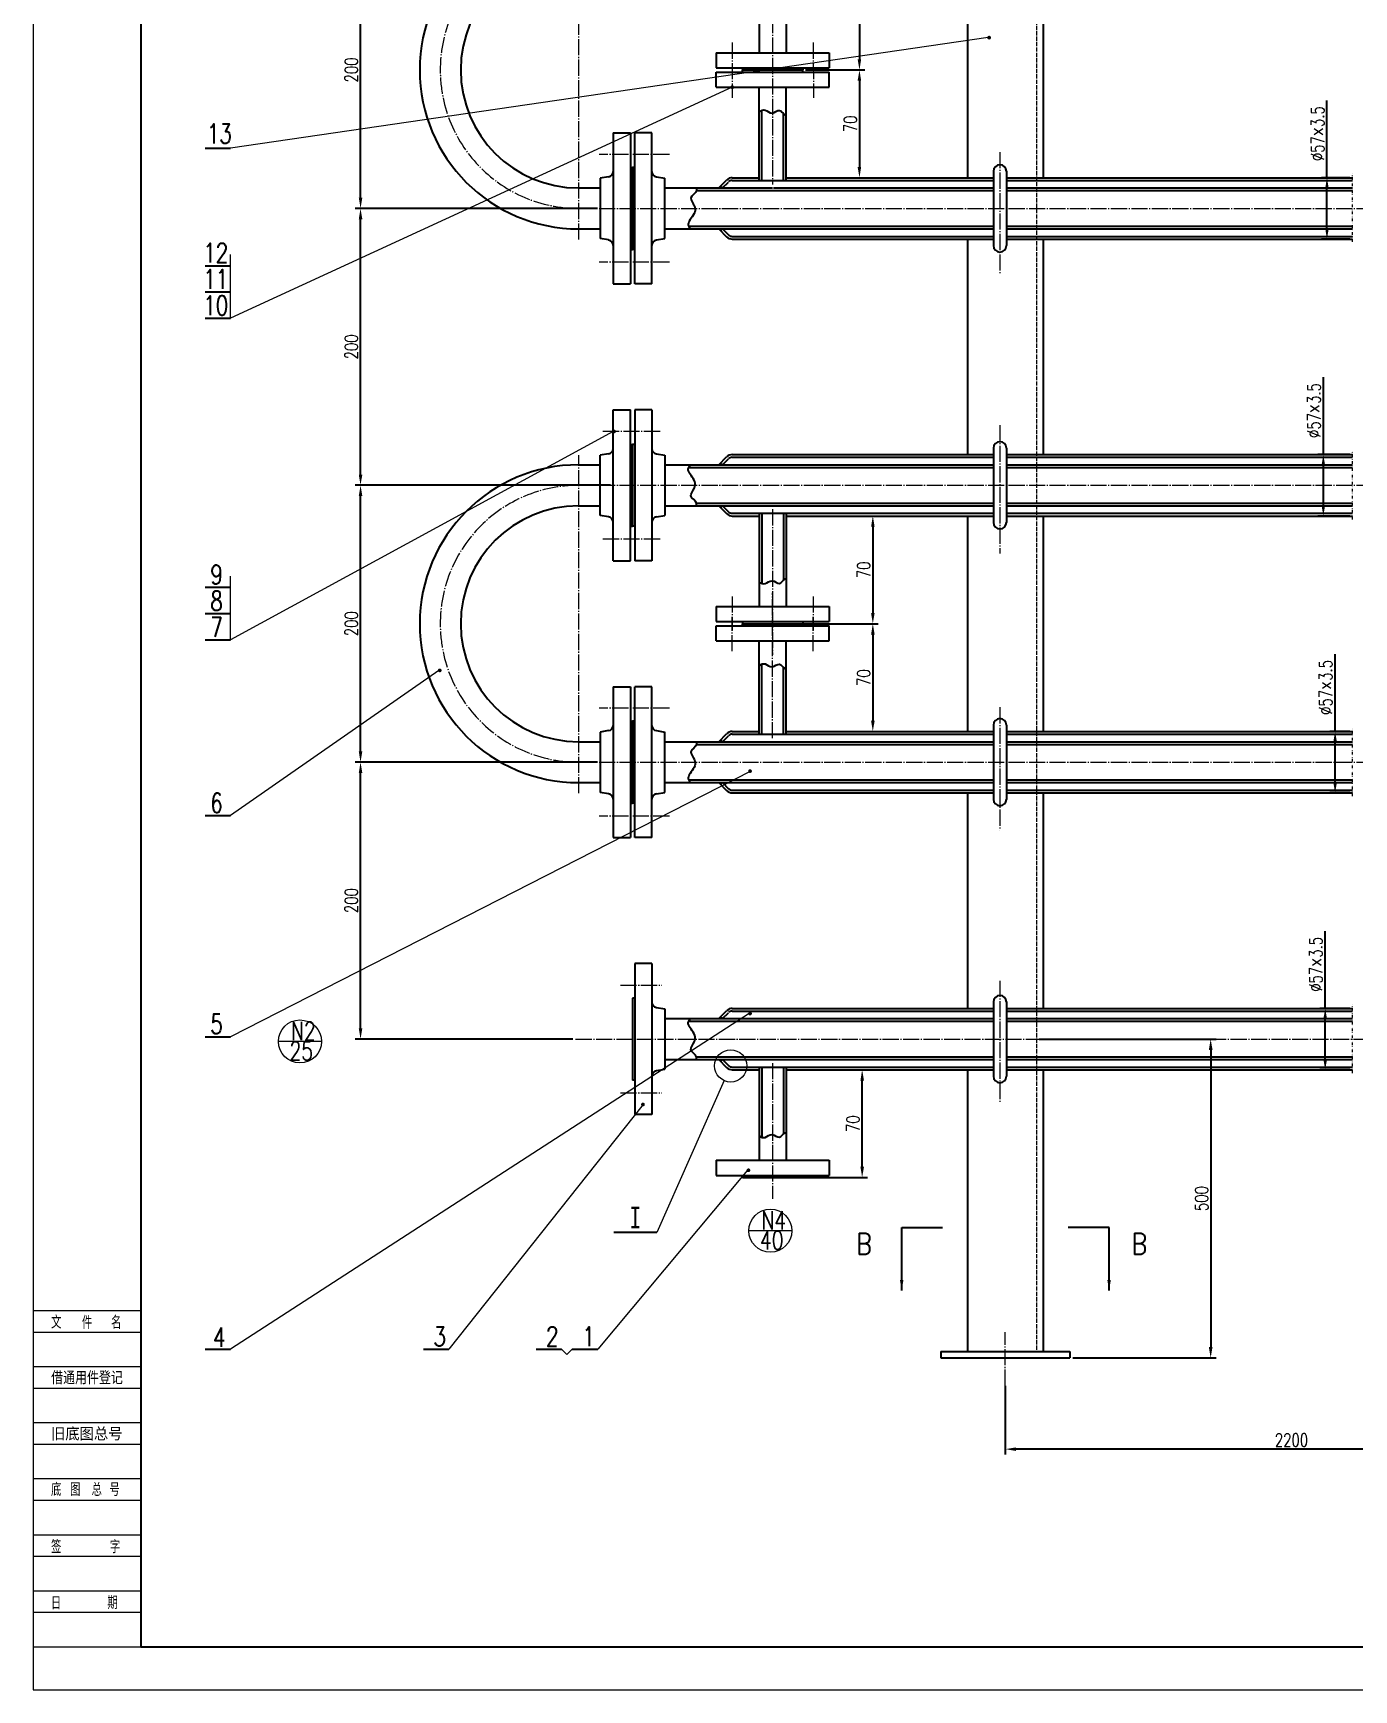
# Model space of a CAD drawing. Extents: x -942 to 2422, y 1139 to 3515.
# Drawn here: x -942 to 284, y 1139 to 2676 of the extents above; entities that cross this region are included whole.
import ezdxf
from ezdxf.enums import TextEntityAlignment as Align

# ---------------------------------------------------------------- set-up
doc = ezdxf.new("R2010")
doc.units = 0
doc.header["$LTSCALE"] = 10
doc.header["$MEASUREMENT"] = 0
for name, pattern in [('DASHED', [0.5, 0.4, -0.1]), ('DIVIDE2', [0.625, 0.25, -0.125, 0, -0.125, 0, -0.125]), ('MYCENTER', [3.4, 1.5, -0.15, 0.1, -0.15, 1.5]), ('MYJX', [3.65, 1.5, -0.15, 0.1, -0.15, 0.1, -0.15, 1.5])]:
    doc.linetypes.add(name, pattern=pattern)
doc.layers.get('0').update_dxf_attribs({"linetype": 'CONTINUOUS', "lineweight": 25})
doc.layers.get('Defpoints').update_dxf_attribs({"linetype": 'CONTINUOUS', "lineweight": 5})
for name, color, linetype, lineweight in [('1', 7, 'CONTINUOUS', 25), ('2', 2, 'CONTINUOUS', 5), ('3', 3, 'MYCENTER', 5), ('4', 1, 'DASHED', 5), ('5', 6, 'MYJX', 5), ('6', 4, 'CONTINUOUS', 5)]:
    doc.layers.add(name, color=color, linetype=linetype, lineweight=lineweight)
doc.styles.add('HZ', font='SIMFANG.TTF', dxfattribs={"width": 0.75})
doc.styles.add('HZTXT', font='txt.shx', dxfattribs={"width": 0.75, "height": 12, "bigfont": 'hztxt.shx'})
doc.styles.get("Standard").update_dxf_attribs({"font": 'txt.shx', "bigfont": 'bigfont.shx'})
doc.dimstyles.get("Standard").update_dxf_attribs({"dimtxt": 0.18, "dimasz": 0.18, "dimexe": 0.18, "dimexo": 0.0625, "dimgap": 0.09, "dimtad": 0, "dimtih": 1, "dimtoh": 1, "dimdec": 4, "dimzin": 0, "dimdsep": 46, "dimtxsty": 'Standard', "dimcen": 0.09, "dimadec": 0, "dimazin": 0, "dimtfac": 1, "dimtdec": 4, "dimtofl": 0, "dimtmove": 0, "dimatfit": 3, "dimfxl": 0, "dimtolj": 1, "dimtzin": 0, "dimarcsym": 0})

# ---------------------------------------------------------------- blocks, each defined once
blk = doc.blocks.new('BORDER')
for p, q in [((0, 1), (0, 0)), ((0, 0), (1, 0))]:
    blk.add_line(p, q)
blk = doc.blocks.new('BIAO2')
at = {"layer": '2'}
for p, q in [((0, 78), (25, 78)), ((0, 73), (25, 73)), ((0, 65), (25, 65)), ((0, 60), (25, 60)), ((0, 52), (25, 52)), ((0, 47), (25, 47)), ((0, 39), (25, 39)), ((0, 34), (25, 34)), ((0, 26), (25, 26)), ((0, 21), (25, 21)), ((0, 13), (25, 13)), ((0, 8), (25, 8)), ((0, 0), (25, 0)), ((25, 0), (25, 0))]:
    blk.add_line(p, q, dxfattribs=at)
at = {"layer": '2', "style": 'HZTXT', "width": 0.8}
for s, p in [('文', (4.17, 73.81)), ('件', (11.34, 73.74)), ('名', (18.09, 73.74)), ('底', (4.16, 34.97)), ('图', (8.59, 34.97)), ('总', (13.58, 34.97)), ('号', (17.73, 34.97)), ('签', (4.16, 21.69)), ('字', (17.82, 21.69)), ('日', (4.13, 8.64)), ('期', (17.23, 8.73))]:
    blk.add_text(s, height=3, dxfattribs=at).set_placement(p)
at = {"layer": '2', "style": 'HZTXT'}
for s, width, p, p2 in [('借通用件登记', 0.702731, (4.2, 60.89), (20.82, 60.89)), ('旧底图总号', 0.844856, (4.14, 47.85), (20.76, 47.85))]:
    blk.add_text(s, height=3, dxfattribs=dict(at, width=width)).set_placement(p, p2, align=Align.FIT)
blk = doc.blocks.new('*D22')
at = {"layer": '6', "color": 0, "lineweight": -2}
for p, q in [((-417.9, 1999.8), (-642.9, 1999.8)), ((-637.9, 1752.8), (-637.9, 1989.8)), ((-440.8, 1742.8), (-642.9, 1742.8))]:
    blk.add_line(p, q, dxfattribs=at)
at = {"layer": '6', "color": 0}
for points in [[(-639.5, 1989.8), (-636.2, 1989.8), (-637.9, 1999.8)], [(-639.5, 1752.8), (-636.2, 1752.8), (-637.9, 1742.8)]]:
    blk.add_solid(points, dxfattribs=at)
at = {"layer": 'Defpoints', "color": 0}
for p in [(-637.9, 1999.8), (-415.4, 1999.8), (-438.3, 1742.8)]:
    blk.add_point(p, dxfattribs=at)
at = {"layer": '6', "color": 0, "insert": (-646.3, 1871.3), "char_height": 12, "attachment_point": 5, "rotation": 90, "style": 'HZTXT'}
blk.add_mtext('\\A1;200', dxfattribs=at)
blk = doc.blocks.new('*D23')
at = {"layer": '6', "color": 0, "lineweight": -2}
for p, q in [((-405.9, 2256.8), (-642.9, 2256.8)), ((-637.9, 2009.8), (-637.9, 2246.8)), ((-417.9, 1999.8), (-642.9, 1999.8))]:
    blk.add_line(p, q, dxfattribs=at)
at = {"layer": '6', "color": 0}
for points in [[(-639.5, 2246.8), (-636.2, 2246.8), (-637.9, 2256.8)], [(-639.5, 2009.8), (-636.2, 2009.8), (-637.9, 1999.8)]]:
    blk.add_solid(points, dxfattribs=at)
at = {"layer": 'Defpoints', "color": 0}
for p in [(-637.9, 2256.8), (-403.4, 2256.8), (-415.4, 1999.8)]:
    blk.add_point(p, dxfattribs=at)
at = {"layer": '6', "color": 0, "insert": (-646.3, 2128.3), "char_height": 12, "attachment_point": 5, "rotation": 90, "style": 'HZTXT'}
blk.add_mtext('\\A1;200', dxfattribs=at)
blk = doc.blocks.new('*D24')
at = {"layer": '6', "color": 0, "lineweight": -2}
for p, q in [((-417.9, 2513.8), (-642.9, 2513.8)), ((-637.9, 2266.8), (-637.9, 2503.8)), ((-405.9, 2256.8), (-642.9, 2256.8))]:
    blk.add_line(p, q, dxfattribs=at)
at = {"layer": '6', "color": 0}
for points in [[(-639.5, 2503.8), (-636.2, 2503.8), (-637.9, 2513.8)], [(-639.5, 2266.8), (-636.2, 2266.8), (-637.9, 2256.8)]]:
    blk.add_solid(points, dxfattribs=at)
at = {"layer": 'Defpoints', "color": 0}
for p in [(-637.9, 2513.8), (-415.4, 2513.8), (-403.4, 2256.8)]:
    blk.add_point(p, dxfattribs=at)
at = {"layer": '6', "color": 0, "insert": (-646.3, 2385.3), "char_height": 12, "attachment_point": 5, "rotation": 90, "style": 'HZTXT'}
blk.add_mtext('\\A1;200', dxfattribs=at)
blk = doc.blocks.new('*D25')
at = {"layer": '6', "color": 0, "lineweight": -2}
for p, q in [((-389.9, 2770.8), (-642.9, 2770.8)), ((-637.9, 2523.8), (-637.9, 2760.8)), ((-417.9, 2513.8), (-642.9, 2513.8))]:
    blk.add_line(p, q, dxfattribs=at)
at = {"layer": '6', "color": 0}
for points in [[(-639.5, 2760.8), (-636.2, 2760.8), (-637.9, 2770.8)], [(-639.5, 2523.8), (-636.2, 2523.8), (-637.9, 2513.8)]]:
    blk.add_solid(points, dxfattribs=at)
at = {"layer": 'Defpoints', "color": 0}
for p in [(-637.9, 2770.8), (-387.4, 2770.8), (-415.4, 2513.8)]:
    blk.add_point(p, dxfattribs=at)
at = {"layer": '6', "color": 0, "insert": (-646.3, 2642.3), "char_height": 12, "attachment_point": 5, "rotation": 90, "style": 'HZTXT'}
blk.add_mtext('\\A1;200', dxfattribs=at)
blk = doc.blocks.new('*D31')
at = {"layer": '6', "color": 0, "lineweight": -2}
for p, q in [((-240.4, 2742.3), (-169.8, 2742.3)), ((-174.8, 2732.3), (-174.8, 2652.3)), ((-224.9, 2642.3), (-169.8, 2642.3))]:
    blk.add_line(p, q, dxfattribs=at)
at = {"layer": '6', "color": 0}
for points in [[(-176.5, 2732.3), (-173.2, 2732.3), (-174.8, 2742.3)], [(-176.5, 2652.3), (-173.2, 2652.3), (-174.8, 2642.3)]]:
    blk.add_solid(points, dxfattribs=at)
at = {"layer": 'Defpoints', "color": 0}
for p in [(-242.9, 2742.3), (-227.4, 2642.3), (-174.8, 2642.3)]:
    blk.add_point(p, dxfattribs=at)
at = {"layer": '6', "color": 0, "insert": (-183.2, 2692.3), "char_height": 12, "attachment_point": 5, "rotation": 90, "style": 'HZTXT'}
blk.add_mtext('\\A1;70', dxfattribs=at)
blk = doc.blocks.new('*D32')
at = {"layer": '6', "color": 0, "lineweight": -2}
for p, q in [((-224.9, 2642.3), (-169.8, 2642.3)), ((-174.8, 2632.3), (-174.8, 2552.3)), ((-240.4, 2542.3), (-169.8, 2542.3))]:
    blk.add_line(p, q, dxfattribs=at)
at = {"layer": '6', "color": 0}
for points in [[(-176.5, 2632.3), (-173.2, 2632.3), (-174.8, 2642.3)], [(-176.5, 2552.3), (-173.2, 2552.3), (-174.8, 2542.3)]]:
    blk.add_solid(points, dxfattribs=at)
at = {"layer": 'Defpoints', "color": 0}
for p in [(-227.4, 2642.3), (-242.9, 2542.3), (-174.8, 2542.3)]:
    blk.add_point(p, dxfattribs=at)
at = {"layer": '6', "color": 0, "insert": (-183.2, 2592.3), "char_height": 12, "attachment_point": 5, "rotation": 90, "style": 'HZTXT'}
blk.add_mtext('\\A1;70', dxfattribs=at)
blk = doc.blocks.new('*D35')
at = {"layer": '6', "color": 0, "lineweight": -2}
for p, q in [((-240.4, 2228.3), (-157.4, 2228.3)), ((-162.4, 2218.3), (-162.4, 2138.3)), ((-252.9, 2128.3), (-157.4, 2128.3))]:
    blk.add_line(p, q, dxfattribs=at)
at = {"layer": '6', "color": 0}
for points in [[(-164, 2218.3), (-160.7, 2218.3), (-162.4, 2228.3)], [(-164, 2138.3), (-160.7, 2138.3), (-162.4, 2128.3)]]:
    blk.add_solid(points, dxfattribs=at)
at = {"layer": 'Defpoints', "color": 0}
for p in [(-242.9, 2228.3), (-255.4, 2128.3), (-162.4, 2128.3)]:
    blk.add_point(p, dxfattribs=at)
at = {"layer": '6', "color": 0, "insert": (-170.8, 2178.3), "char_height": 12, "attachment_point": 5, "rotation": 90, "style": 'HZTXT'}
blk.add_mtext('\\A1;70', dxfattribs=at)
blk = doc.blocks.new('*D36')
at = {"layer": '6', "color": 0, "lineweight": -2}
for p, q in [((-252.9, 2128.3), (-157.4, 2128.3)), ((-162.4, 2118.3), (-162.4, 2038.3)), ((-240.4, 2028.3), (-157.4, 2028.3))]:
    blk.add_line(p, q, dxfattribs=at)
at = {"layer": '6', "color": 0}
for points in [[(-164, 2118.3), (-160.7, 2118.3), (-162.4, 2128.3)], [(-164, 2038.3), (-160.7, 2038.3), (-162.4, 2028.3)]]:
    blk.add_solid(points, dxfattribs=at)
at = {"layer": 'Defpoints', "color": 0}
for p in [(-255.4, 2128.3), (-242.9, 2028.3), (-162.4, 2028.3)]:
    blk.add_point(p, dxfattribs=at)
at = {"layer": '6', "color": 0, "insert": (-170.8, 2078.3), "char_height": 12, "attachment_point": 5, "rotation": 90, "style": 'HZTXT'}
blk.add_mtext('\\A1;70', dxfattribs=at)
blk = doc.blocks.new('*D38')
at = {"layer": '6', "color": 0, "lineweight": -2}
for p, q in [((-39.4, 1421), (-39.4, 1357.2)), ((491.8, 1421), (491.8, 1357.2)), ((481.8, 1362.2), (-29.4, 1362.2))]:
    blk.add_line(p, q, dxfattribs=at)
at = {"layer": '6', "color": 0}
for points in [[(-29.4, 1363.8), (-29.4, 1360.5), (-39.4, 1362.2)], [(481.8, 1363.8), (481.8, 1360.5), (491.8, 1362.2)]]:
    blk.add_solid(points, dxfattribs=at)
at = {"layer": 'Defpoints', "color": 0}
for p in [(-39.4, 1423.5), (491.8, 1423.5), (-39.4, 1362.2)]:
    blk.add_point(p, dxfattribs=at)
at = {"layer": '6', "color": 0, "insert": (226.2, 1370.6), "char_height": 12, "attachment_point": 5, "style": 'HZTXT'}
blk.add_mtext('\\A1;2200', dxfattribs=at)
blk = doc.blocks.new('*D45')
at = {"layer": '6', "color": 0, "lineweight": -2}
for p, q in [((259.1, 2542.3), (259.1, 2614.1)), ((280.4, 2542.3), (254.1, 2542.3)), ((259.1, 2495.3), (259.1, 2532.3)), ((280.4, 2485.3), (254.1, 2485.3))]:
    blk.add_line(p, q, dxfattribs=at)
at = {"layer": '6', "color": 0}
for points in [[(257.5, 2532.3), (260.8, 2532.3), (259.1, 2542.3)], [(257.5, 2495.3), (260.8, 2495.3), (259.1, 2485.3)]]:
    blk.add_solid(points, dxfattribs=at)
at = {"layer": 'Defpoints', "color": 0}
for p in [(259.1, 2542.3), (282.9, 2542.3), (282.9, 2485.3)]:
    blk.add_point(p, dxfattribs=at)
at = {"layer": '6', "color": 0, "insert": (250.4, 2583.2), "char_height": 12, "attachment_point": 5, "rotation": 90, "style": 'HZTXT'}
blk.add_mtext('\\A1;%%c57×3.5', dxfattribs=at)
blk = doc.blocks.new('*D47')
at = {"layer": '6', "color": 0, "lineweight": -2}
for p, q in [((255.8, 2285.3), (255.8, 2357.1)), ((280.4, 2285.3), (250.8, 2285.3)), ((255.8, 2238.3), (255.8, 2275.3)), ((280.4, 2228.3), (250.8, 2228.3))]:
    blk.add_line(p, q, dxfattribs=at)
at = {"layer": '6', "color": 0}
for points in [[(254.1, 2275.3), (257.4, 2275.3), (255.8, 2285.3)], [(254.1, 2238.3), (257.4, 2238.3), (255.8, 2228.3)]]:
    blk.add_solid(points, dxfattribs=at)
at = {"layer": 'Defpoints', "color": 0}
for p in [(255.8, 2285.3), (282.9, 2285.3), (282.9, 2228.3)]:
    blk.add_point(p, dxfattribs=at)
at = {"layer": '6', "color": 0, "insert": (247.1, 2326.2), "char_height": 12, "attachment_point": 5, "rotation": 90, "style": 'HZTXT'}
blk.add_mtext('\\A1;%%c57×3.5', dxfattribs=at)
blk = doc.blocks.new('*D49')
at = {"layer": '6', "color": 0, "lineweight": -2}
for p, q in [((266.7, 2028.3), (266.7, 2100.1)), ((280.4, 2028.3), (261.7, 2028.3)), ((266.7, 1981.3), (266.7, 2018.3)), ((280.4, 1971.3), (261.7, 1971.3))]:
    blk.add_line(p, q, dxfattribs=at)
at = {"layer": '6', "color": 0}
for points in [[(265, 2018.3), (268.4, 2018.3), (266.7, 2028.3)], [(265, 1981.3), (268.4, 1981.3), (266.7, 1971.3)]]:
    blk.add_solid(points, dxfattribs=at)
at = {"layer": 'Defpoints', "color": 0}
for p in [(282.9, 2028.3), (266.7, 1971.3), (282.9, 1971.3)]:
    blk.add_point(p, dxfattribs=at)
at = {"layer": '6', "color": 0, "insert": (258, 2069.2), "char_height": 12, "attachment_point": 5, "rotation": 90, "style": 'HZTXT'}
blk.add_mtext('\\A1;%%c57×3.5', dxfattribs=at)
blk = doc.blocks.new('*D51')
at = {"layer": '6', "color": 0, "lineweight": -2}
for p, q in [((257.5, 1771.3), (257.5, 1843.1)), ((280.4, 1771.3), (252.5, 1771.3)), ((257.5, 1724.3), (257.5, 1761.3)), ((280.4, 1714.3), (252.5, 1714.3))]:
    blk.add_line(p, q, dxfattribs=at)
at = {"layer": '6', "color": 0}
for points in [[(255.8, 1761.3), (259.2, 1761.3), (257.5, 1771.3)], [(255.8, 1724.3), (259.2, 1724.3), (257.5, 1714.3)]]:
    blk.add_solid(points, dxfattribs=at)
at = {"layer": 'Defpoints', "color": 0}
for p in [(257.5, 1771.3), (282.9, 1771.3), (282.9, 1714.3)]:
    blk.add_point(p, dxfattribs=at)
at = {"layer": '6', "color": 0, "insert": (248.8, 1812.2), "char_height": 12, "attachment_point": 5, "rotation": 90, "style": 'HZTXT'}
blk.add_mtext('\\A1;%%c57×3.5', dxfattribs=at)
blk = doc.blocks.new('*D52')
at = {"layer": '6', "color": 0, "lineweight": -2}
for p, q in [((-240.4, 1714.3), (-167.3, 1714.3)), ((-172.3, 1624.3), (-172.3, 1704.3)), ((-252.9, 1614.3), (-167.3, 1614.3))]:
    blk.add_line(p, q, dxfattribs=at)
at = {"layer": '6', "color": 0}
for points in [[(-173.9, 1704.3), (-170.6, 1704.3), (-172.3, 1714.3)], [(-173.9, 1624.3), (-170.6, 1624.3), (-172.3, 1614.3)]]:
    blk.add_solid(points, dxfattribs=at)
at = {"layer": 'Defpoints', "color": 0}
for p in [(-242.9, 1714.3), (-172.3, 1714.3), (-255.4, 1614.3)]:
    blk.add_point(p, dxfattribs=at)
at = {"layer": '6', "color": 0, "insert": (-180.7, 1664.3), "char_height": 12, "attachment_point": 5, "rotation": 90, "style": 'HZTXT'}
blk.add_mtext('\\A1;70', dxfattribs=at)
blk = doc.blocks.new('*D53')
at = {"layer": '6', "color": 0, "lineweight": -2}
for p, q in [((-7.9, 1742.8), (156.2, 1742.8)), ((151.2, 1732.8), (151.2, 1456.9)), ((23.1, 1446.9), (156.2, 1446.9))]:
    blk.add_line(p, q, dxfattribs=at)
at = {"layer": '6', "color": 0}
for points in [[(149.5, 1732.8), (152.9, 1732.8), (151.2, 1742.8)], [(149.5, 1456.9), (152.9, 1456.9), (151.2, 1446.9)]]:
    blk.add_solid(points, dxfattribs=at)
at = {"layer": 'Defpoints', "color": 0}
for p in [(-10.4, 1742.8), (20.6, 1446.9), (151.2, 1446.9)]:
    blk.add_point(p, dxfattribs=at)
at = {"layer": '6', "color": 0, "insert": (142.8, 1594.8), "char_height": 12, "attachment_point": 5, "rotation": 90, "style": 'HZTXT'}
blk.add_mtext('\\A1;500', dxfattribs=at)

msp = doc.modelspace()

# ---------------------------------------------------------------- hatches: boundary and pattern name
at = {"layer": '6'}
h = msp.add_hatch(color=256, dxfattribs=at)
h.paths.add_polyline_path([(-303.7, 2534.5), (-305.4, 2532.8), (-301.9, 2532.8)])
h.paths.add_polyline_path([(-301.9, 2494.8), (-305.4, 2494.8), (-303.7, 2493)])
h = msp.add_hatch(color=256, dxfattribs=at)
h.paths.add_polyline_path([(-301.9, 2237.8), (-305.4, 2237.8), (-303.7, 2236)])
h.paths.add_polyline_path([(-303.7, 2277.5), (-305.4, 2275.8), (-301.9, 2275.8)])
h = msp.add_hatch(color=256, dxfattribs=at)
h.paths.add_polyline_path([(-303.7, 2020.5), (-305.4, 2018.8), (-301.9, 2018.8)])
h.paths.add_polyline_path([(-301.9, 1980.8), (-305.4, 1980.8), (-303.7, 1979)])
h = msp.add_hatch(color=256, dxfattribs=at)
h.paths.add_polyline_path([(-303.7, 1763.5), (-305.4, 1761.8), (-301.9, 1761.8)])
h.paths.add_polyline_path([(-301.9, 1723.8), (-305.4, 1723.8), (-303.7, 1722)])

# ---------------------------------------------------------------- linework, layer by layer
for p, q in [((-267.9, 2744.8), (-267.9, 2658.3)), ((-242.9, 2744.8), (-242.9, 2658.3)), ((-74.4, 2742.3), (-74.4, 2542.3)), ((-4.4, 2742.3), (-4.4, 2542.3)), ((-307.9, 2658.3), (-202.9, 2658.3)), ((-307.9, 2658.3), (-307.9, 2644.3)), ((-202.9, 2658.3), (-202.9, 2644.3)), ((-307.9, 2644.3), (-202.9, 2644.3)), ((-307.9, 2640.3), (-202.9, 2640.3)), ((-307.9, 2626.3), (-307.9, 2640.3)), ((-283.4, 2644.3), (-283.4, 2642.3)), ((-283.4, 2642.3), (-227.4, 2642.3)), ((-283.4, 2642.3), (-227.4, 2642.3)), ((-283.4, 2640.3), (-283.4, 2642.3)), ((-227.4, 2644.3), (-227.4, 2642.3)), ((-227.4, 2640.3), (-227.4, 2642.3)), ((-202.9, 2626.3), (-202.9, 2640.3)), ((-307.9, 2626.3), (-202.9, 2626.3)), ((-267.9, 2539.8), (-267.9, 2626.3)), ((-242.9, 2539.8), (-242.9, 2626.3)), ((-265.4, 2539.8), (-265.4, 2604.9)), ((-245.4, 2539.8), (-245.4, 2601.9)), ((-403.4, 2583.8), (-403.4, 2443.8)), ((-403.4, 2583.8), (-387.4, 2583.8)), ((-387.4, 2583.8), (-387.4, 2443.8)), ((-383.4, 2443.8), (-383.4, 2583.8)), ((-367.4, 2583.8), (-383.4, 2583.8)), ((-367.4, 2443.8), (-367.4, 2583.8)), ((-407.6, 2543.1), (-415.4, 2541.8)), ((-415.4, 2541.8), (-415.4, 2485.8)), ((-387.4, 2551.8), (-385.4, 2551.8)), ((-385.4, 2475.8), (-385.4, 2551.8)), ((-385.4, 2551.8), (-385.4, 2475.8)), ((-383.4, 2551.8), (-385.4, 2551.8)), ((-363.2, 2543.1), (-355.4, 2541.8)), ((-355.4, 2485.8), (-355.4, 2541.8)), ((-305.4, 2532.8), (-298.1, 2540.1)), ((-301.9, 2532.8), (-296.4, 2538.3)), ((-292.8, 2542.3), (-267.9, 2542.3)), ((-292.8, 2539.8), (-50.4, 2539.8)), ((-242.9, 2542.3), (-50.4, 2542.3)), ((-50.4, 2548.3), (-50.4, 2479.3)), ((-38.4, 2548.3), (-38.4, 2479.3)), ((-38.4, 2542.3), (282.9, 2542.3)), ((-38.4, 2539.8), (282.9, 2539.8)), ((-435.4, 2532.8), (-415.4, 2532.8)), ((-355.4, 2532.8), (-255.4, 2532.8)), ((-326, 2530.3), (-50.4, 2530.3)), ((-301.9, 2532.8), (-303.7, 2534.5)), ((-254.6, 2532.8), (-50.4, 2532.8)), ((-38.4, 2532.8), (282.9, 2532.8)), ((-38.4, 2530.3), (282.9, 2530.3)), ((-435.4, 2494.8), (-415.4, 2494.8)), ((-355.4, 2494.8), (-50.4, 2494.8)), ((-333.3, 2497.3), (-50.4, 2497.3)), ((-305.4, 2494.8), (-298.1, 2487.5)), ((-301.9, 2494.8), (-303.7, 2493)), ((-301.9, 2494.8), (-296.4, 2489.2)), ((-38.4, 2497.3), (282.9, 2497.3)), ((-38.4, 2494.8), (282.9, 2494.8)), ((-407.6, 2484.5), (-415.4, 2485.8)), ((-387.4, 2475.8), (-385.4, 2475.8)), ((-383.4, 2475.8), (-385.4, 2475.8)), ((-363.2, 2484.5), (-355.4, 2485.8)), ((-292.8, 2487.8), (-50.4, 2487.8)), ((-292.8, 2485.3), (-50.4, 2485.3)), ((-74.4, 2485.3), (-74.4, 2285.3)), ((-38.4, 2487.8), (282.9, 2487.8)), ((-38.4, 2485.3), (282.9, 2485.3)), ((-4.4, 2485.3), (-4.4, 2285.3)), ((-403.4, 2443.8), (-387.4, 2443.8)), ((-367.4, 2443.8), (-383.4, 2443.8)), ((-403.4, 2186.8), (-403.4, 2326.8)), ((-403.4, 2326.8), (-387.4, 2326.8)), ((-387.4, 2186.8), (-387.4, 2326.8)), ((-383.4, 2326.8), (-383.4, 2186.8)), ((-367.4, 2326.8), (-383.4, 2326.8)), ((-367.4, 2326.8), (-367.4, 2186.8)), ((-387.4, 2294.8), (-385.4, 2294.8)), ((-383.4, 2294.8), (-385.4, 2294.8)), ((-385.4, 2294.8), (-385.4, 2218.8)), ((-385.4, 2218.8), (-385.4, 2294.8)), ((-50.4, 2291.3), (-50.4, 2222.3)), ((-38.4, 2291.3), (-38.4, 2222.3)), ((-407.6, 2286.1), (-415.4, 2284.8)), ((-415.4, 2228.8), (-415.4, 2284.8)), ((-363.2, 2286.1), (-355.4, 2284.8)), ((-355.4, 2284.8), (-355.4, 2228.8)), ((-305.4, 2275.8), (-298.1, 2283.1)), ((-301.9, 2275.8), (-303.7, 2277.5)), ((-301.9, 2275.8), (-296.4, 2281.3)), ((-292.8, 2285.3), (-50.4, 2285.3)), ((-292.8, 2282.8), (-50.4, 2282.8)), ((-38.4, 2285.3), (282.9, 2285.3)), ((-38.4, 2282.8), (282.9, 2282.8)), ((-435.4, 2275.8), (-415.4, 2275.8)), ((-355.4, 2275.8), (-50.4, 2275.8)), ((-333.3, 2273.3), (-50.4, 2273.3)), ((-38.4, 2275.8), (282.9, 2275.8)), ((-38.4, 2273.3), (282.9, 2273.3)), ((-435.4, 2237.8), (-415.4, 2237.8)), ((-355.4, 2237.8), (-50.4, 2237.8)), ((-326, 2240.3), (-50.4, 2240.3)), ((-305.4, 2237.8), (-298.1, 2230.5)), ((-301.9, 2237.8), (-303.7, 2236)), ((-301.9, 2237.8), (-296.4, 2232.2)), ((-292.8, 2230.8), (-50.4, 2230.8)), ((-267.9, 2230.8), (-267.9, 2144.3)), ((-265.4, 2230.8), (-265.4, 2165.7)), ((-245.4, 2230.8), (-245.4, 2168.6)), ((-242.9, 2230.8), (-242.9, 2144.3)), ((-38.4, 2240.3), (282.9, 2240.3)), ((-38.4, 2237.8), (282.9, 2237.8)), ((-38.4, 2230.8), (282.9, 2230.8)), ((-407.6, 2227.5), (-415.4, 2228.8)), ((-387.4, 2218.8), (-385.4, 2218.8)), ((-383.4, 2218.8), (-385.4, 2218.8)), ((-363.2, 2227.5), (-355.4, 2228.8)), ((-292.8, 2228.3), (-267.9, 2228.3)), ((-242.9, 2228.3), (-50.4, 2228.3)), ((-74.4, 2228.3), (-74.4, 2028.3)), ((-38.4, 2228.3), (282.9, 2228.3)), ((-4.4, 2228.3), (-4.4, 2028.3)), ((-403.4, 2186.8), (-387.4, 2186.8)), ((-367.4, 2186.8), (-383.4, 2186.8)), ((-307.9, 2144.3), (-202.9, 2144.3)), ((-307.9, 2144.3), (-307.9, 2130.3)), ((-202.9, 2144.3), (-202.9, 2130.3)), ((-307.9, 2130.3), (-202.9, 2130.3)), ((-307.9, 2126.3), (-202.9, 2126.3)), ((-307.9, 2112.3), (-307.9, 2126.3)), ((-283.4, 2130.3), (-283.4, 2128.3)), ((-283.4, 2128.3), (-227.4, 2128.3)), ((-283.4, 2128.3), (-227.4, 2128.3)), ((-283.4, 2126.3), (-283.4, 2128.3)), ((-227.4, 2130.3), (-227.4, 2128.3)), ((-227.4, 2126.3), (-227.4, 2128.3)), ((-202.9, 2112.3), (-202.9, 2126.3)), ((-307.9, 2112.3), (-202.9, 2112.3)), ((-267.9, 2025.8), (-267.9, 2112.3)), ((-242.9, 2025.8), (-242.9, 2112.3)), ((-265.4, 2025.8), (-265.4, 2090.9)), ((-245.4, 2025.8), (-245.4, 2087.9)), ((-403.4, 2069.8), (-403.4, 1929.8)), ((-403.4, 2069.8), (-387.4, 2069.8)), ((-387.4, 2069.8), (-387.4, 1929.8)), ((-383.4, 1929.8), (-383.4, 2069.8)), ((-367.4, 2069.8), (-383.4, 2069.8)), ((-367.4, 1929.8), (-367.4, 2069.8)), ((-387.4, 2037.8), (-385.4, 2037.8)), ((-385.4, 1961.8), (-385.4, 2037.8)), ((-383.4, 2037.8), (-385.4, 2037.8)), ((-385.4, 2037.8), (-385.4, 1961.8)), ((-50.4, 2034.3), (-50.4, 1965.3)), ((-38.4, 2034.3), (-38.4, 1965.3)), ((-435.4, 2018.8), (-415.4, 2018.8)), ((-407.6, 2029.1), (-415.4, 2027.8)), ((-415.4, 2027.8), (-415.4, 1971.8)), ((-363.2, 2029.1), (-355.4, 2027.8)), ((-355.4, 1971.8), (-355.4, 2027.8)), ((-355.4, 2018.8), (-50.4, 2018.8)), ((-326, 2016.3), (-50.4, 2016.3)), ((-305.4, 2018.8), (-298.1, 2026.1)), ((-301.9, 2018.8), (-303.7, 2020.5)), ((-301.9, 2018.8), (-296.4, 2024.3)), ((-292.8, 2028.3), (-267.9, 2028.3)), ((-292.8, 2025.8), (-50.4, 2025.8)), ((-242.9, 2028.3), (-50.4, 2028.3)), ((-38.4, 2028.3), (282.9, 2028.3)), ((-38.4, 2025.8), (282.9, 2025.8)), ((-38.4, 2018.8), (282.9, 2018.8)), ((-38.4, 2016.3), (282.9, 2016.3)), ((-435.4, 1980.8), (-415.4, 1980.8)), ((-407.6, 1970.5), (-415.4, 1971.8)), ((-363.2, 1970.5), (-355.4, 1971.8)), ((-355.4, 1980.8), (-50.4, 1980.8)), ((-333.3, 1983.3), (-50.4, 1983.3)), ((-305.4, 1980.8), (-298.1, 1973.5)), ((-301.9, 1980.8), (-303.7, 1979)), ((-301.9, 1980.8), (-296.4, 1975.2)), ((-292.8, 1973.8), (-50.4, 1973.8)), ((-292.8, 1971.3), (-50.4, 1971.3)), ((-74.4, 1971.3), (-74.4, 1771.3)), ((-38.4, 1983.3), (282.9, 1983.3)), ((-38.4, 1980.8), (282.9, 1980.8)), ((-38.4, 1973.8), (282.9, 1973.8)), ((-38.4, 1971.3), (282.9, 1971.3)), ((-4.4, 1971.3), (-4.4, 1771.3)), ((-387.4, 1961.8), (-385.4, 1961.8)), ((-383.4, 1961.8), (-385.4, 1961.8)), ((-403.4, 1929.8), (-387.4, 1929.8)), ((-367.4, 1929.8), (-383.4, 1929.8)), ((-383.4, 1812.8), (-383.4, 1672.8)), ((-367.4, 1812.8), (-383.4, 1812.8)), ((-367.4, 1812.8), (-367.4, 1672.8)), ((-385.4, 1780.8), (-385.4, 1704.8)), ((-383.4, 1780.8), (-385.4, 1780.8)), ((-363.2, 1772.1), (-355.4, 1770.8)), ((-355.4, 1770.8), (-355.4, 1714.8)), ((-305.4, 1761.8), (-298.1, 1769.1)), ((-292.8, 1771.3), (-50.4, 1771.3)), ((-292.8, 1768.8), (-50.4, 1768.8)), ((-50.4, 1777.3), (-50.4, 1708.3)), ((-38.4, 1777.3), (-38.4, 1708.3)), ((-38.4, 1771.3), (282.9, 1771.3)), ((-38.4, 1768.8), (282.9, 1768.8)), ((-355.4, 1761.8), (-50.4, 1761.8)), ((-333.3, 1759.3), (-50.4, 1759.3)), ((-301.9, 1761.8), (-303.7, 1763.5)), ((-301.9, 1761.8), (-296.4, 1767.3)), ((-38.4, 1761.8), (282.9, 1761.8)), ((-38.4, 1759.3), (282.9, 1759.3)), ((-355.4, 1723.8), (-50.4, 1723.8)), ((-326, 1726.3), (-50.4, 1726.3)), ((-305.4, 1723.8), (-298.1, 1716.5)), ((-301.9, 1723.8), (-303.7, 1722)), ((-301.9, 1723.8), (-296.4, 1718.2)), ((-38.4, 1726.3), (282.9, 1726.3)), ((-38.4, 1723.8), (282.9, 1723.8)), ((-363.2, 1713.5), (-355.4, 1714.8)), ((-292.8, 1716.8), (-50.4, 1716.8)), ((-292.8, 1714.3), (-267.9, 1714.3)), ((-267.9, 1716.8), (-267.9, 1630.3)), ((-265.4, 1716.8), (-265.4, 1651.7)), ((-245.4, 1716.8), (-245.4, 1654.6)), ((-242.9, 1716.8), (-242.9, 1630.3)), ((-242.9, 1714.3), (-50.4, 1714.3)), ((-74.4, 1714.3), (-74.4, 1452.9)), ((-38.4, 1716.8), (282.9, 1716.8)), ((-38.4, 1714.3), (282.9, 1714.3)), ((-4.4, 1714.3), (-4.4, 1452.9)), ((-383.4, 1704.8), (-385.4, 1704.8)), ((-367.4, 1672.8), (-383.4, 1672.8)), ((-307.9, 1630.3), (-202.9, 1630.3)), ((-307.9, 1630.3), (-307.9, 1616.3)), ((-202.9, 1630.3), (-202.9, 1616.3)), ((-307.9, 1616.3), (-202.9, 1616.3)), ((-283.4, 1616.3), (-283.4, 1614.3)), ((-227.4, 1616.3), (-227.4, 1614.3)), ((-283.4, 1614.3), (-227.4, 1614.3)), ((-283.4, 1614.3), (-227.4, 1614.3)), ((-362.9, 1563.2), (-402.9, 1563.2)), ((-99.4, 1452.9), (20.6, 1452.9)), ((-99.4, 1452.9), (-99.4, 1446.9)), ((-99.4, 1446.9), (20.6, 1446.9)), ((20.6, 1452.9), (20.6, 1446.9))]:
    msp.add_line(p, q)
for centre, radius, start, end in [((-435.4, 2642.3), 147.5, 90, 270), ((-435.4, 2642.3), 109.5, 90, 270), ((-44.4, 2548.3), 6, 0, 180), ((-408.4, 2548), 5, 279.4623, 0), ((-362.4, 2548), 5, 180, 260.5377), ((-292.8, 2534.8), 7.5, 90, 135), ((-292.8, 2534.8), 5, 90, 135), ((-408.4, 2479.5), 5, 0, 80.5377), ((-362.4, 2479.5), 5, 99.4623, 180), ((-292.8, 2492.8), 7.5, 225, 270), ((-292.8, 2492.8), 5, 225, 270), ((-44.4, 2479.3), 6, 180, 0), ((-44.4, 2291.3), 6, 0, 180), ((-408.4, 2291), 5, 279.4623, 0), ((-362.4, 2291), 5, 180, 260.5377), ((-292.8, 2277.8), 7.5, 90, 135), ((-292.8, 2277.8), 5, 90, 135), ((-435.4, 2128.3), 147.5, 90, 270), ((-435.4, 2128.3), 109.5, 90, 270), ((-292.8, 2235.8), 7.5, 225, 270), ((-292.8, 2235.8), 5, 225, 270), ((-408.4, 2222.5), 5, 0, 80.5377), ((-362.4, 2222.5), 5, 99.4623, 180), ((-44.4, 2222.3), 6, 180, 0), ((-408.4, 2034), 5, 279.4623, 0), ((-362.4, 2034), 5, 180, 260.5377), ((-44.4, 2034.3), 6, 0, 180), ((-292.8, 2020.8), 7.5, 90, 135), ((-292.8, 2020.8), 5, 90, 135), ((-408.4, 1965.5), 5, 0, 80.5377), ((-362.4, 1965.5), 5, 99.4623, 180), ((-292.8, 1978.8), 7.5, 225, 270), ((-292.8, 1978.8), 5, 225, 270), ((-44.4, 1965.3), 6, 180, 0), ((-362.4, 1777), 5, 180, 260.5377), ((-292.8, 1763.8), 7.5, 90, 135), ((-292.8, 1763.8), 5, 90, 135), ((-44.4, 1777.3), 6, 0, 180), ((-362.4, 1708.5), 5, 99.4623, 180), ((-292.8, 1721.8), 7.5, 225, 270), ((-292.8, 1721.8), 5, 225, 270), ((-44.4, 1708.3), 6, 180, 0)]:
    msp.add_arc(centre, radius, start, end)
for points, knots in [([(-267.9, 2603.6), (-266, 2604.9), (-262.1, 2606.3), (-255.9, 2599.9), (-249, 2607.3), (-245.6, 2601.5), (-243.5, 2600.5), (-242.9, 2600.4)], [5.194968, 5.194968, 5.194968, 5.194968, 11.635762, 18.468771, 25.797926, 31.575021, 33.461668, 33.461668, 33.461668, 33.461668]), ([(-326.4, 2532.8), (-326, 2532), (-325.3, 2528.6), (-334.5, 2524), (-327.2, 2517), (-327.1, 2508.1), (-335.4, 2500.9), (-333.1, 2496.3), (-331.6, 2494.8)], [19.907716, 19.907716, 19.907716, 19.907716, 22.548005, 31.186542, 39.255288, 44.936119, 57.305447, 63.907076, 63.907076, 63.907076, 63.907076]), ([(-326.4, 2237.8), (-326, 2238.6), (-325.3, 2241.9), (-334.5, 2246.5), (-327.2, 2253.5), (-327.1, 2262.5), (-335.4, 2269.7), (-333.1, 2274.2), (-331.6, 2275.8)], [19.907716, 19.907716, 19.907716, 19.907716, 22.548005, 31.186542, 39.255288, 44.936119, 57.305447, 63.907076, 63.907076, 63.907076, 63.907076]), ([(-267.9, 2167), (-266, 2165.7), (-262.1, 2164.2), (-255.9, 2170.6), (-249, 2163.2), (-245.6, 2169.1), (-243.5, 2170), (-242.9, 2170.1)], [5.194968, 5.194968, 5.194968, 5.194968, 11.635762, 18.468771, 25.797926, 31.575021, 33.461668, 33.461668, 33.461668, 33.461668]), ([(-267.9, 2089.6), (-266, 2090.9), (-262.1, 2092.3), (-255.9, 2085.9), (-249, 2093.3), (-245.6, 2087.5), (-243.5, 2086.5), (-242.9, 2086.4)], [5.194968, 5.194968, 5.194968, 5.194968, 11.635762, 18.468771, 25.797926, 31.575021, 33.461668, 33.461668, 33.461668, 33.461668]), ([(-326.4, 2018.8), (-326, 2018), (-325.3, 2014.6), (-334.5, 2010), (-327.2, 2003), (-327.1, 1994.1), (-335.4, 1986.9), (-333.1, 1982.3), (-331.6, 1980.8)], [19.907716, 19.907716, 19.907716, 19.907716, 22.548005, 31.186542, 39.255288, 44.936119, 57.305447, 63.907076, 63.907076, 63.907076, 63.907076]), ([(-326.4, 1723.8), (-326, 1724.6), (-325.3, 1727.9), (-334.5, 1732.5), (-327.2, 1739.5), (-327.1, 1748.5), (-335.4, 1755.7), (-333.1, 1760.2), (-331.6, 1761.8)], [19.907716, 19.907716, 19.907716, 19.907716, 22.548005, 31.186542, 39.255288, 44.936119, 57.305447, 63.907076, 63.907076, 63.907076, 63.907076]), ([(-267.9, 1653), (-266, 1651.7), (-262.1, 1650.2), (-255.9, 1656.6), (-249, 1649.2), (-245.6, 1655.1), (-243.5, 1656), (-242.9, 1656.1)], [5.194968, 5.194968, 5.194968, 5.194968, 11.635762, 18.468771, 25.797926, 31.575021, 33.461668, 33.461668, 33.461668, 33.461668])]:
    msp.add_open_spline(points, degree=3, knots=knots)
at = {"layer": '1'}
for p, q in [((-841.8, 3474.8), (-841.8, 1178.8)), ((-782.1, 2569.7), (-758.5, 2569.7)), ((-782.1, 2460.6), (-758.5, 2460.6)), ((-782.1, 2436.3), (-758.5, 2436.3)), ((-782.1, 2412), (-758.5, 2412)), ((-782.1, 2162.1), (-758.5, 2162.1)), ((-782.1, 2137.7), (-758.5, 2137.7)), ((-782.1, 2113.4), (-758.5, 2113.4)), ((-782.1, 1950.2), (-758.5, 1950.2)), ((-782.1, 1744.9), (-758.5, 1744.9)), ((-782.1, 1455), (-758.5, 1455)), ((-579.5, 1455), (-555.8, 1455)), ((-475, 1455), (-451.3, 1455)), ((-441.3, 1455), (-417.7, 1455)), ((-841.8, 1178.8), (2382.2, 1178.8))]:
    msp.add_line(p, q, dxfattribs=at)
at = {"layer": '1', "const_width": 1.75}
for points in [[(-53.6, 2672.3, -1), (-55.3, 2672.3, -1)], [(-292, 2626.3, -1), (-293.8, 2626.3, -1)], [(-401.7, 2306.8, -1), (-403.4, 2306.8, -1)], [(-563.5, 2085, -1), (-565.2, 2085, -1)], [(-275.5, 1991.5, -1), (-277.2, 1991.5, -1)], [(-275.5, 1766.5, -1), (-277.2, 1766.5, -1)], [(-374.9, 1682.1, -1), (-376.6, 1682.1, -1)], [(-277, 1621, -1), (-278.7, 1621, -1)]]:
    msp.add_lwpolyline(points, format="xyb", close=True, dxfattribs=at)
at = {"layer": '3'}
for p, q in [((-435.4, 2484.9), (-435.4, 2798.8)), ((-255.4, 2748.5), (-255.4, 2536.1)), ((-292.9, 2667.7), (-292.9, 2616.5)), ((-217.9, 2667.7), (-217.4, 2616.5)), ((-351.2, 2563.8), (-416.3, 2563.8)), ((-44.4, 2566.1), (-44.4, 2452.1)), ((-435.4, 2513.8), (939.6, 2513.8)), ((-351.2, 2463.8), (-416.3, 2463.8)), ((-359.9, 2306.8), (-413.5, 2306.8)), ((-44.4, 2312.5), (-44.4, 2193.6)), ((-435.4, 1970.9), (-435.4, 2284.8)), ((-435.4, 2256.8), (939.6, 2256.8)), ((-255.4, 2234.5), (-255.4, 2099.5)), ((-359.9, 2206.8), (-413.5, 2206.8)), ((-292.9, 2153.7), (-292.9, 2121.9)), ((-255.4, 2022.1), (-255.4, 2157)), ((-217.9, 2153.7), (-217.9, 2121.9)), ((-292.9, 2102.8), (-292.9, 2134.6)), ((-217.9, 2102.8), (-217.9, 2134.6)), ((-351.2, 2049.8), (-416.3, 2049.8)), ((-44.4, 2050.8), (-44.4, 1936.6)), ((-435.4, 1999.8), (939.6, 1999.8)), ((-351.2, 1949.8), (-416.3, 1949.8)), ((-396.6, 1792.8), (-358.3, 1792.8)), ((-44.4, 1797), (-44.4, 1684.2)), ((-438.3, 1742.8), (939.6, 1742.8)), ((-255.4, 1720.5), (-255.4, 1594.5)), ((-396.6, 1692.8), (-358.3, 1692.8)), ((-39.4, 1421), (-39.4, 1470.8))]:
    msp.add_line(p, q, dxfattribs=at)
for centre in [(-435.4, 2642.3), (-435.4, 2128.3)]:
    msp.add_arc(centre, 128.5, 90, 270, dxfattribs=at)
at = {"layer": '4'}
msp.add_line((-10.4, 3138.3), (-10.4, 1452.9), dxfattribs=at)
at = {"layer": '5', "linetype": 'DIVIDE2'}
for p, q in [((282.9, 2482.7), (282.9, 2545.9)), ((282.9, 2225.2), (282.9, 2288.4)), ((282.9, 1968.3), (282.9, 2031.5)), ((282.9, 1711.3), (282.9, 1774.5))]:
    msp.add_line(p, q, dxfattribs=at)
at = {"layer": '6'}
for p, q in [((-55.3, 2672.3), (-758.5, 2569.7)), ((-292.9, 2626.3), (-758.5, 2412)), ((-758.5, 2412), (-758.5, 2471.1)), ((-403.4, 2306.8), (-758.5, 2113.4)), ((-758.5, 2113.4), (-758.5, 2172.6)), ((-565.2, 2085), (-758.5, 1950.2)), ((-275.5, 1991.5), (-758.5, 1744.9)), ((-277.2, 1766.5), (-758.5, 1455)), ((-674.1, 1740.6), (-714.1, 1740.6)), ((-300.4, 1704.2), (-362.9, 1563.2)), ((-375.7, 1682.1), (-555.8, 1455)), ((-278.7, 1621), (-417.7, 1455)), ((-237.5, 1564.9), (-277.5, 1564.9)), ((-451.3, 1455), (-446.3, 1450)), ((-441.3, 1455), (-446.3, 1450))]:
    msp.add_line(p, q, dxfattribs=at)
for centre, radius in [((-694.1, 1740.6), 20), ((-294.3, 1717.9), 15), ((-257.5, 1564.9), 20)]:
    msp.add_circle(centre, radius, dxfattribs=at)

# ---------------------------------------------------------------- block references
at = {"xscale": 4, "yscale": 4, "zscale": 4}
msp.add_blockref('BIAO2', (-941.8, 1178.8), dxfattribs=at)
at = {"layer": '2', "xscale": 3364, "yscale": 2376, "zscale": 3364}
msp.add_blockref('BORDER', (-941.8, 1138.8), dxfattribs=at)

# ---------------------------------------------------------------- texts
at = {"style": 'HZ', "width": 0.75}
msp.add_text('I', height=20, dxfattribs=at).set_placement((-382.9, 1567.2), align=Align.CENTER)
at = {"layer": '2', "style": 'HZTXT', "width": 0.75}
for s, p in [('13', (-780.5, 2574.2)), ('12', (-783.8, 2463.5)), ('11', (-783.8, 2439.2)), ('10', (-783.8, 2414.8)), ('9', (-777.3, 2165)), ('8', (-777.3, 2140.6)), ('7', (-777.3, 2116.3)), ('6', (-777.3, 1953)), ('5', (-777.3, 1747.8)), ('4', (-774.8, 1457.1)), ('3', (-570.2, 1457.8)), ('2', (-465.7, 1457.8)), ('1', (-432, 1457.8))]:
    msp.add_text(s, height=18, dxfattribs=at).set_placement(p)
at = {"layer": '2', "style": 'HZTXT', "width": 0.8}
for p in [(-170.5, 1542.7), (84.9, 1542.7)]:
    msp.add_text('B', height=20, dxfattribs=at).set_placement(p, align=Align.CENTER)
at = {"layer": '6', "style": 'HZTXT', "width": 0.75}
for s, p in [('N2', (-702.4, 1741.7)), ('25', (-703.8, 1723.3)), ('N4', (-265.8, 1566)), ('40', (-267.2, 1547.6))]:
    msp.add_text(s, height=17, dxfattribs=at).set_placement(p)

# ---------------------------------------------------------------- dimensions: what is measured, and where the dimension line sits
at = {"layer": '6'}
for base, p1, p2, text, picture, middle in [((-637.9, 2770.8), (-415.4, 2513.8), (-387.4, 2770.8), '200', '*D25', (-646.3, 2642.3)), ((-174.8, 2642.3), (-242.9, 2742.3), (-227.4, 2642.3), '70', '*D31', (-183.2, 2692.3)), ((-174.8, 2542.3), (-227.4, 2642.3), (-242.9, 2542.3), '70', '*D32', (-183.2, 2592.3)), ((-637.9, 2513.8), (-403.4, 2256.8), (-415.4, 2513.8), '200', '*D24', (-646.3, 2385.3)), ((-637.9, 2256.8), (-415.4, 1999.8), (-403.4, 2256.8), '200', '*D23', (-646.3, 2128.3)), ((-162.4, 2128.3), (-242.9, 2228.3), (-255.4, 2128.3), '70', '*D35', (-170.8, 2178.3)), ((-162.4, 2028.3), (-255.4, 2128.3), (-242.9, 2028.3), '70', '*D36', (-170.8, 2078.3)), ((-637.9, 1999.8), (-438.3, 1742.8), (-415.4, 1999.8), '200', '*D22', (-646.3, 1871.3)), ((151.2, 1446.9), (-10.4, 1742.8), (20.6, 1446.9), '500', '*D53', (142.8, 1594.8)), ((-172.3, 1714.3), (-255.4, 1614.3), (-242.9, 1714.3), '70', '*D52', (-180.7, 1664.3))]:
    dim = msp.add_linear_dim(base=base, p1=p1, p2=p2, angle=90, text=text, dimstyle='Standard', override={"dimscale": 4, "dimtxt": 12, "dimasz": 2.5, "dimexe": 1.25, "dimexo": 0.625, "dimgap": 0.6, "dimtad": 1, "dimtih": 0, "dimtoh": 0, "dimdec": 0, "dimtxsty": 'HZTXT', "dimcen": 2.5, "dimtdec": 0, "dimtmove": 2}, dxfattribs=at)
    dim.commit()
    dim.dimension.update_dxf_attribs({"geometry": picture, "text_midpoint": middle})
for base, p1, p2, picture, middle in [((259.1, 2542.3), (282.9, 2485.3), (282.9, 2542.3), '*D45', (259.1, 2583.2)), ((255.8, 2285.3), (282.9, 2228.3), (282.9, 2285.3), '*D47', (255.8, 2326.2)), ((266.7, 1971.3), (282.9, 2028.3), (282.9, 1971.3), '*D49', (266.7, 2069.2)), ((257.5, 1771.3), (282.9, 1714.3), (282.9, 1771.3), '*D51', (257.5, 1812.2))]:
    dim = msp.add_linear_dim(base=base, p1=p1, p2=p2, angle=90, text='%%c57×3.5', dimstyle='Standard', override={"dimscale": 4, "dimtxt": 12, "dimasz": 2.5, "dimexe": 1.25, "dimexo": 0.625, "dimgap": 0.6, "dimtad": 1, "dimtih": 0, "dimtoh": 0, "dimdec": 0, "dimtxsty": 'HZTXT', "dimcen": 2.5, "dimtdec": 0}, dxfattribs=at)
    dim.commit()
    dim.dimension.update_dxf_attribs({"geometry": picture, "text_midpoint": middle, "dimtype": 160})
dim = msp.add_linear_dim(base=(-39.4, 1362.2), p1=(491.8, 1423.5), p2=(-39.4, 1423.5), text='2200', dimstyle='Standard', override={"dimscale": 4, "dimtxt": 12, "dimasz": 2.5, "dimexe": 1.25, "dimexo": 0.625, "dimgap": 0.6, "dimtad": 1, "dimtih": 0, "dimtoh": 0, "dimdec": 0, "dimtxsty": 'HZTXT', "dimcen": 2.5, "dimtdec": 0, "dimtmove": 2}, dxfattribs=at)
dim.commit()
dim.dimension.update_dxf_attribs({"geometry": '*D38', "text_midpoint": (226.2, 1370.6)})

# ---------------------------------------------------------------- leaders
for points in [[(-135.6, 1509.3), (-135.6, 1567.9), (-97.8, 1567.9)], [(56.9, 1509.3), (56.9, 1567.9), (19, 1567.9)]]:
    msp.add_leader(points, dimstyle='Standard', override={"dimscale": 4, "dimtxt": 12, "dimasz": 2.5, "dimexe": 1.25, "dimexo": 0.625, "dimgap": 0.6, "dimtad": 0, "dimtih": 0, "dimtoh": 0, "dimdec": 0, "dimtxsty": 'HZTXT', "dimcen": 2.5, "dimtdec": 0, "dimtmove": 2}, dxfattribs=at)

doc.saveas('drawing.dxf')
